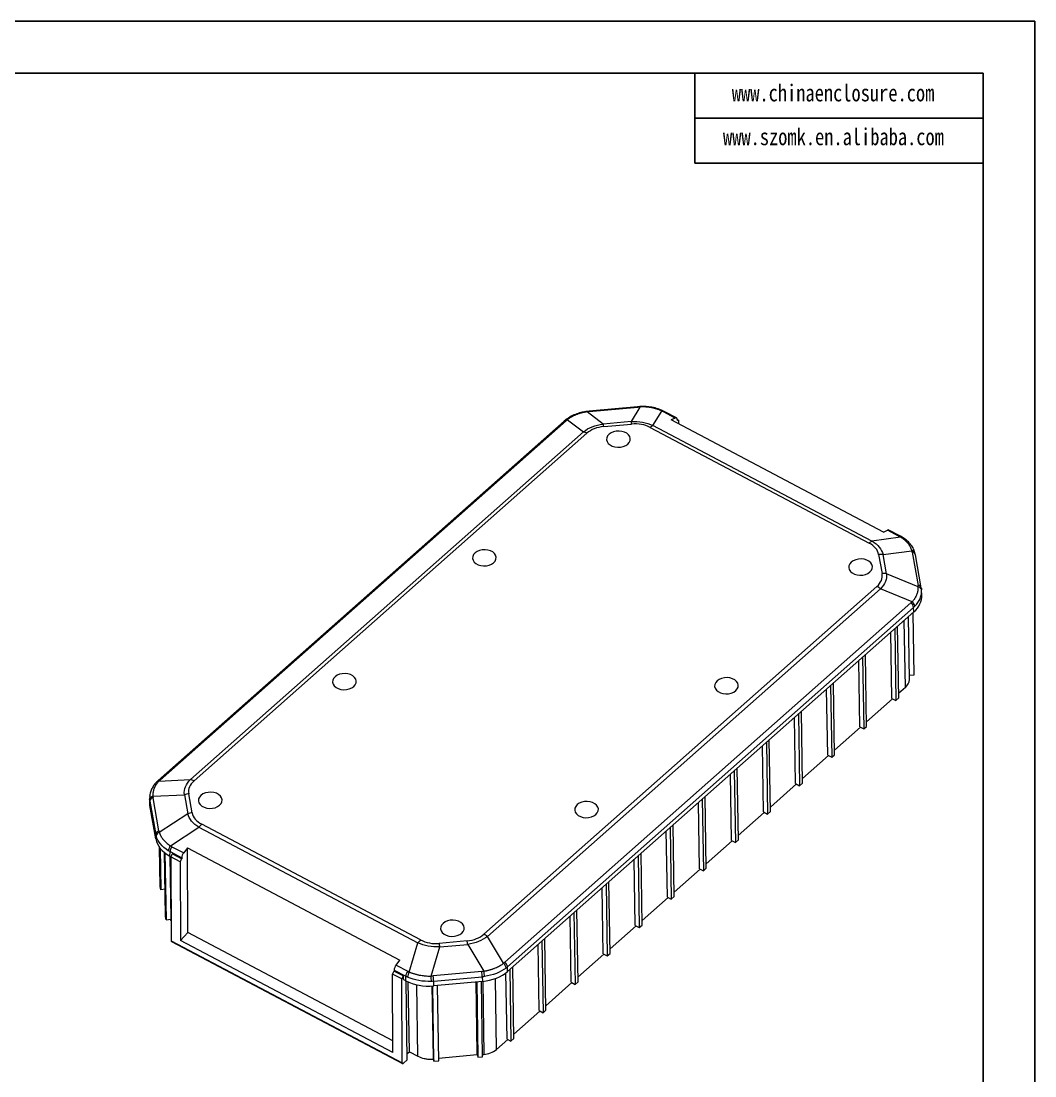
# Model space of a CAD drawing. Header units: inches. Extents: x 1153 to 4131, y 573 to 1071.
# Drawn here: x 3917.2 to 4131.5, y 810.9 to 1033.7 of the extents above; entities that cross this region are included whole.
import ezdxf

# ---------------------------------------------------------------- set-up
doc = ezdxf.new("R2010")
doc.units = ezdxf.units.IN
doc.layers.add('文字', color=81, linetype='Continuous')
doc.styles.add('宋体', font='', dxfattribs={"width": 0.8, "height": 3.5})
doc.styles.get('宋体').set_extended_font_data('SimSun')

msp = doc.modelspace()

# ---------------------------------------------------------------- linework, layer by layer
for p, q in [((3479.819, 1033.738), (4131.496, 1033.738)), ((4131.496, 1033.738), (4131.496, 572.957)), ((3496.682, 1022.767), (4120.525, 1022.767)), ((4059.575, 1022.767), (4059.575, 1003.72)), ((4120.525, 1022.767), (4120.525, 583.928)), ((4059.575, 1013.244), (4120.525, 1013.244)), ((4059.575, 1003.72), (4120.525, 1003.72))]:
    msp.add_line(p, q)
at = {"color": 7, "linetype": 'Continuous', "lineweight": 15}
for p, q in [((4047.523, 952.256), (4037.253, 951.31)), ((4037.295, 951.219), (4047.566, 952.164)), ((4047.996, 952.198), (4046.131, 949.138)), ((4047.981, 952.291), (4047.524, 952.256)), ((4032.315, 949.47), (4032.017, 949.219)), ((4032.684, 949.514), (4036.051, 946.939)), ((4037.254, 951.31), (4036.799, 951.262)), ((4040.238, 948.596), (4036.869, 951.173)), ((4050.764, 948.293), (4052.627, 951.35)), ((4053.242, 951.205), (4052.879, 951.388)), ((4055.433, 949.876), (4052.958, 951.183)), ((4055.717, 949.897), (4053.242, 951.205)), ((4055.433, 949.876), (4054.603, 949.469)), ((4099.487, 925.763), (4054.603, 949.469)), ((4056.117, 949.444), (4055.866, 949.577)), ((4055.866, 949.571), (4055.873, 949.361)), ((4032.018, 949.219), (3946.18, 873.29)), ((4032.422, 949.292), (3946.583, 873.363)), ((4046.131, 949.138), (4040.238, 948.596)), ((4040.351, 948.066), (4046.243, 948.609)), ((4050.181, 947.89), (4096.452, 923.451)), ((4097.035, 923.855), (4050.764, 948.293)), ((4055.878, 949.366), (4055.873, 949.361)), ((4056.213, 948.618), (4056.192, 949.281)), ((4036.051, 946.939), (3953.002, 873.477)), ((3953.743, 873.195), (4036.792, 946.657)), ((4099.487, 925.763), (4100.318, 926.17)), ((4102.793, 924.862), (4100.318, 926.17)), ((4103.077, 924.884), (4100.602, 926.191)), ((4103.109, 924.688), (4097.035, 923.855)), ((4103.426, 924.691), (4103.077, 924.884)), ((4098.464, 921.028), (4099.182, 916.994)), ((4099.4, 921.004), (4105.479, 921.838)), ((4100.118, 916.97), (4099.4, 921.004)), ((4105.545, 921.543), (4106.797, 914.511)), ((4106.212, 921.065), (4106.132, 921.417)), ((4107.481, 913.967), (4106.229, 920.998)), ((4106.836, 914.22), (4100.118, 916.97)), ((4098.085, 914.285), (4015.036, 840.823)), ((4015.78, 840.32), (4098.83, 913.782)), ((4105.541, 911.034), (4098.83, 913.782)), ((4107.515, 913.683), (4107.465, 914.033)), ((4107.542, 913.061), (4107.515, 913.683)), ((4107.515, 913.079), (4107.528, 913.43)), ((4107.589, 912.483), (4107.542, 913.43)), ((4019.459, 834.873), (4105.297, 910.803)), ((4020.01, 833.91), (4105.848, 909.839)), ((4105.894, 908.902), (4105.848, 909.839)), ((4020.028, 832.948), (4105.894, 908.902)), ((4104.954, 894.646), (4104.743, 907.884)), ((4105.69, 908.721), (4105.9, 895.532)), ((4101.851, 905.325), (4102.092, 890.177)), ((4102.709, 890.722), (4102.467, 905.87)), ((4101.255, 890.619), (4101.032, 904.601)), ((4094.476, 884.623), (4094.253, 898.604)), ((4095.072, 899.329), (4095.313, 884.18)), ((4095.93, 884.726), (4095.688, 899.874)), ((4089.151, 878.729), (4088.909, 893.877)), ((4105.9, 895.532), (4104.942, 895.444)), ((4087.697, 878.626), (4087.474, 892.608)), ((4088.293, 893.332), (4088.534, 878.184)), ((4104.105, 892.919), (4102.693, 891.67)), ((4101.412, 890.536), (4095.914, 885.674)), ((4101.255, 890.619), (4102.092, 890.177)), ((4102.092, 890.177), (4102.709, 890.722)), ((4081.514, 887.336), (4081.755, 872.188)), ((4082.372, 872.733), (4082.13, 887.881)), ((4080.918, 872.63), (4080.695, 886.612)), ((4094.633, 884.54), (4089.136, 879.678)), ((4094.476, 884.623), (4095.313, 884.18)), ((4095.313, 884.18), (4095.93, 884.726)), ((4074.139, 866.634), (4073.916, 880.615)), ((4074.735, 881.34), (4074.976, 866.191)), ((4075.593, 866.736), (4075.351, 881.885)), ((4087.854, 878.544), (4082.357, 873.681)), ((4087.697, 878.626), (4088.534, 878.184)), ((4088.534, 878.184), (4089.151, 878.729)), ((4068.814, 860.74), (4068.572, 875.888)), ((4067.36, 860.637), (4067.137, 874.619)), ((4067.956, 875.343), (4068.197, 860.195)), ((3946.179, 873.29), (3945.9, 873.031)), ((3946.34, 873.137), (3953.002, 873.477)), ((4081.075, 872.547), (4075.578, 867.685)), ((4080.918, 872.63), (4081.755, 872.188)), ((4081.755, 872.188), (4082.372, 872.733)), ((3944.356, 869.655), (3944.339, 868.699)), ((3944.394, 869.949), (3944.383, 869.654)), ((3945.045, 869.95), (3951.713, 870.29)), ((3946.336, 862.621), (3945.084, 869.652)), ((3951.713, 870.29), (3952.432, 866.255)), ((3953.364, 866.451), (3952.646, 870.486)), ((4061.177, 869.347), (4061.418, 854.198)), ((4062.035, 854.743), (4061.793, 869.892)), ((3944.397, 867.969), (3944.414, 868.916)), ((3945.649, 860.938), (3944.397, 867.969)), ((3944.414, 868.916), (3945.666, 861.885)), ((4060.581, 854.641), (4060.358, 868.622)), ((3952.432, 866.255), (3946.402, 862.332)), ((4074.296, 866.551), (4068.799, 861.688)), ((4074.139, 866.634), (4074.976, 866.191)), ((4074.976, 866.191), (4075.593, 866.736)), ((3948.772, 859.484), (3954.796, 863.403)), ((3954.796, 863.403), (4001.067, 838.965)), ((4001.647, 839.59), (3955.376, 864.029)), ((4053.802, 848.644), (4053.579, 862.626)), ((4054.398, 863.35), (4054.64, 848.202)), ((4055.256, 848.747), (4055.014, 863.895)), ((3945.666, 861.885), (3945.649, 860.938)), ((4067.517, 860.554), (4062.02, 855.692)), ((4067.36, 860.637), (4068.197, 860.195)), ((4068.197, 860.195), (4068.814, 860.74)), ((3946.583, 850.893), (3946.451, 859.134)), ((3946.564, 858.988), (3946.704, 850.214)), ((3947.714, 844.541), (3947.498, 858.063)), ((3948.66, 857.308), (3948.676, 858.251)), ((3948.676, 858.251), (3951.151, 856.944)), ((3949.088, 859.303), (3951.563, 857.996)), ((3952.383, 859.049), (3951.563, 857.996)), ((3952.383, 859.049), (3997.268, 835.343)), ((3952.404, 841.203), (3952.383, 859.049)), ((3947.61, 857.976), (3947.835, 843.862)), ((3948.648, 857.314), (3948.862, 843.956)), ((3948.66, 857.308), (3948.879, 857.193)), ((3948.875, 857.134), (3948.896, 839.436)), ((3950.844, 856.094), (3948.875, 857.134)), ((3949.183, 857.769), (3949.178, 857.764)), ((3949.178, 857.764), (3951.146, 856.724)), ((3949.183, 857.769), (3951.152, 856.729)), ((3950.844, 856.094), (3950.863, 839.503)), ((3951.146, 856.724), (3951.152, 856.729)), ((3951.151, 856.944), (3951.152, 856.729)), ((4047.023, 842.648), (4046.8, 856.629)), ((4047.619, 857.354), (4047.861, 842.206)), ((4048.477, 842.751), (4048.235, 857.899)), ((4060.738, 854.558), (4055.241, 849.695)), ((4060.581, 854.641), (4061.418, 854.198)), ((4061.418, 854.198), (4062.035, 854.743)), ((4040.84, 851.357), (4041.082, 836.209)), ((4041.698, 836.754), (4041.456, 851.903)), ((3946.704, 850.214), (3946.583, 850.893)), ((3947.622, 850.298), (3946.704, 850.214)), ((4040.244, 836.651), (4040.021, 850.633)), ((4053.959, 848.562), (4048.462, 843.699)), ((4053.802, 848.644), (4054.64, 848.202)), ((4054.64, 848.202), (4055.256, 848.747)), ((4034.061, 845.361), (4034.303, 830.213)), ((4034.919, 830.758), (4034.677, 845.906)), ((3947.835, 843.862), (3947.714, 844.541)), ((3947.835, 843.862), (3948.862, 843.956)), ((3948.865, 843.738), (3948.826, 843.953)), ((3948.862, 843.956), (3948.865, 843.738)), ((3948.865, 843.738), (3948.891, 843.653)), ((4033.465, 830.655), (4033.242, 844.637)), ((4047.18, 842.565), (4041.683, 837.703)), ((4047.023, 842.648), (4047.861, 842.206)), ((4047.861, 842.206), (4048.477, 842.751)), ((3950.863, 839.503), (3952.404, 841.203)), ((3995.745, 818.312), (3952.404, 841.203)), ((4019.196, 834.657), (4015.78, 840.32)), ((3948.896, 839.436), (3997.718, 813.65)), ((3948.97, 839.26), (3997.792, 813.474)), ((3995.748, 815.797), (3950.863, 839.503)), ((3999.254, 832.821), (4001.067, 838.965)), ((4003.885, 831.972), (4005.7, 838.121)), ((4011.477, 839.414), (4005.584, 838.871)), ((4005.7, 838.121), (4011.593, 838.664)), ((4011.593, 838.664), (4015.012, 832.996)), ((4026.686, 824.659), (4026.463, 838.64)), ((4027.282, 839.365), (4027.524, 824.216)), ((4028.14, 824.761), (4027.898, 839.91)), ((4040.401, 836.569), (4034.904, 831.706)), ((4040.244, 836.651), (4041.082, 836.209)), ((4041.082, 836.209), (4041.698, 836.754)), ((3996.448, 834.29), (3997.268, 835.343)), ((3996.448, 834.29), (3998.923, 832.983)), ((4020.028, 832.948), (4020.01, 833.91)), ((4021.361, 818.765), (4021.119, 833.913)), ((3997.697, 831.348), (3995.729, 832.388)), ((3995.748, 815.797), (3995.729, 832.388)), ((3996.031, 833.018), (3996.036, 833.023)), ((3996.031, 833.018), (3998, 831.979)), ((3996.036, 833.238), (3998.511, 831.931)), ((3996.036, 833.238), (3996.036, 833.023)), ((3996.036, 833.023), (3998.005, 831.983)), ((3997.718, 813.65), (3997.697, 831.348)), ((3998.005, 831.983), (3998, 831.979)), ((3998.006, 831.246), (3998.005, 831.983)), ((3998.53, 830.969), (3998.511, 831.931)), ((4014.585, 832.944), (4004.315, 831.999)), ((4004.409, 830.86), (4014.679, 831.805)), ((4014.679, 831.805), (4014.698, 830.839)), ((4019.907, 818.662), (4019.684, 832.663)), ((4020.503, 833.368), (4020.745, 818.22)), ((3998.006, 831.246), (3998.53, 830.969)), ((3998.827, 814.256), (3998.561, 830.953)), ((3999.269, 815.982), (3999.034, 830.724)), ((4004.345, 814.653), (4004.102, 829.868)), ((4004.47, 813.95), (4004.216, 829.876)), ((4004.428, 829.894), (4004.409, 830.86)), ((4014.698, 830.839), (4004.428, 829.894)), ((4005.462, 814.041), (4005.208, 829.966)), ((4013.623, 815.506), (4013.38, 830.718)), ((4013.494, 830.728), (4013.748, 814.804)), ((4014.74, 814.896), (4014.486, 830.82)), ((4033.622, 830.572), (4028.125, 825.71)), ((4033.465, 830.655), (4034.303, 830.213)), ((4034.303, 830.213), (4034.919, 830.758)), ((4026.686, 824.659), (4027.524, 824.216)), ((4027.524, 824.216), (4028.14, 824.761)), ((4026.843, 824.576), (4021.346, 819.713)), ((4020.064, 818.579), (4017.68, 816.471)), ((4019.907, 818.662), (4020.745, 818.22)), ((4020.745, 818.22), (4021.361, 818.765)), ((3998.806, 815.573), (3999.269, 815.982)), ((3999.269, 815.982), (4001.068, 815.032)), ((3998.032, 813.552), (3998.827, 814.256)), ((4004.348, 814.434), (4004.345, 814.653)), ((4004.345, 814.653), (4004.47, 813.95)), ((4004.383, 814.438), (4004.348, 814.434)), ((4004.47, 813.95), (4005.462, 814.041)), ((4013.626, 815.288), (4005.455, 814.535)), ((4013.626, 815.288), (4013.623, 815.506)), ((4013.623, 815.506), (4013.748, 814.804)), ((4013.661, 815.291), (4013.626, 815.288)), ((4013.748, 814.804), (4014.74, 814.896)), ((4014.732, 815.39), (4015.015, 815.416))]:
    msp.add_line(p, q, dxfattribs=at)
at = {"color": 8, "linetype": 'Continuous', "lineweight": 15}
for p, q in [((4055.873, 949.369), (4055.878, 949.366)), ((4104.105, 892.919), (4103.878, 907.119)), ((3944.383, 869.654), (3944.369, 869.256)), ((4017.68, 816.471), (4017.441, 831.448)), ((4001.068, 815.032), (4000.827, 830.129)), ((4014.769, 830.846), (4015.015, 815.416))]:
    msp.add_line(p, q, dxfattribs=at)
at = {"color": 7, "linetype": 'Continuous', "lineweight": 15, "flags": 128}
for points in [[(4055.866, 949.571), (4055.856, 949.675), (4055.83, 949.763), (4055.792, 949.833), (4055.74, 949.884), (4055.677, 949.914), (4055.603, 949.922), (4055.521, 949.91), (4055.433, 949.876)], [(4055.878, 949.366), (4055.938, 949.412), (4055.995, 949.442), (4056.049, 949.456), (4056.096, 949.453), (4056.135, 949.433), (4056.165, 949.396), (4056.184, 949.345), (4056.192, 949.281)], [(4045.429, 944.376), (4045.741, 944.732), (4045.92, 945.128), (4045.956, 945.541), (4045.847, 945.947), (4045.599, 946.321), (4045.227, 946.643), (4044.753, 946.894), (4044.203, 947.059), (4043.61, 947.128), (4043.009, 947.098), (4042.434, 946.97), (4041.918, 946.751), (4041.492, 946.455), (4041.181, 946.099), (4041.002, 945.703), (4040.966, 945.29), (4041.074, 944.885), (4041.322, 944.51), (4041.694, 944.188), (4042.169, 943.937), (4042.718, 943.773), (4043.311, 943.703), (4043.913, 943.734), (4044.488, 943.862), (4045.003, 944.08), (4045.429, 944.376)], [(4017.081, 919.3), (4017.392, 919.656), (4017.571, 920.052), (4017.607, 920.465), (4017.499, 920.871), (4017.251, 921.245), (4016.879, 921.567), (4016.404, 921.818), (4015.855, 921.983), (4015.262, 922.052), (4014.66, 922.022), (4014.085, 921.894), (4013.57, 921.675), (4013.144, 921.379), (4012.832, 921.023), (4012.653, 920.627), (4012.617, 920.214), (4012.726, 919.809), (4012.974, 919.434), (4013.346, 919.112), (4013.82, 918.861), (4014.37, 918.697), (4014.963, 918.627), (4015.564, 918.658), (4016.139, 918.786), (4016.655, 919.004), (4017.081, 919.3)], [(4106.161, 921.269), (4106.145, 921.376), (4106.132, 921.417)], [(4106.229, 920.998), (4106.219, 921.042), (4106.212, 921.064)], [(4096.614, 917.343), (4096.925, 917.699), (4097.104, 918.095), (4097.14, 918.508), (4097.031, 918.913), (4096.784, 919.288), (4096.412, 919.61), (4095.937, 919.861), (4095.387, 920.025), (4094.795, 920.095), (4094.193, 920.064), (4093.618, 919.936), (4093.102, 919.718), (4092.676, 919.422), (4092.365, 919.066), (4092.186, 918.67), (4092.15, 918.257), (4092.259, 917.851), (4092.506, 917.477), (4092.878, 917.155), (4093.353, 916.904), (4093.902, 916.739), (4094.495, 916.67), (4095.097, 916.7), (4095.672, 916.828), (4096.188, 917.047), (4096.614, 917.343)], [(4107.533, 913.567), (4107.515, 913.68), (4107.515, 913.683)], [(3987.5, 893.134), (3987.811, 893.49), (3987.99, 893.886), (3988.027, 894.299), (3987.918, 894.704), (3987.67, 895.079), (3987.298, 895.401), (3986.823, 895.652), (3986.274, 895.816), (3985.681, 895.886), (3985.079, 895.855), (3984.504, 895.727), (3983.989, 895.509), (3983.563, 895.213), (3983.251, 894.857), (3983.072, 894.461), (3983.036, 894.048), (3983.145, 893.643), (3983.393, 893.268), (3983.765, 892.946), (3984.239, 892.695), (3984.789, 892.531), (3985.382, 892.461), (3985.983, 892.491), (3986.558, 892.619), (3987.074, 892.838), (3987.5, 893.134)], [(4068.265, 892.267), (4068.577, 892.623), (4068.756, 893.019), (4068.792, 893.432), (4068.683, 893.837), (4068.435, 894.212), (4068.063, 894.534), (4067.589, 894.785), (4067.039, 894.949), (4066.446, 895.019), (4065.845, 894.988), (4065.269, 894.86), (4064.754, 894.642), (4064.328, 894.346), (4064.016, 893.99), (4063.837, 893.594), (4063.801, 893.181), (4063.91, 892.776), (4064.158, 892.401), (4064.53, 892.079), (4065.004, 891.828), (4065.554, 891.664), (4066.147, 891.594), (4066.748, 891.625), (4067.324, 891.753), (4067.839, 891.971), (4068.265, 892.267)], [(3959.152, 868.058), (3959.463, 868.414), (3959.642, 868.81), (3959.678, 869.223), (3959.569, 869.628), (3959.322, 870.003), (3958.95, 870.325), (3958.475, 870.576), (3957.925, 870.74), (3957.333, 870.81), (3956.731, 870.779), (3956.156, 870.652), (3955.64, 870.433), (3955.214, 870.137), (3954.903, 869.781), (3954.724, 869.385), (3954.688, 868.972), (3954.797, 868.567), (3955.044, 868.192), (3955.416, 867.87), (3955.891, 867.619), (3956.44, 867.455), (3957.033, 867.385), (3957.635, 867.416), (3958.21, 867.544), (3958.726, 867.762), (3959.152, 868.058)], [(4038.684, 866.101), (4038.996, 866.457), (4039.175, 866.853), (4039.211, 867.266), (4039.102, 867.671), (4038.854, 868.046), (4038.482, 868.368), (4038.008, 868.619), (4037.458, 868.783), (4036.865, 868.853), (4036.264, 868.822), (4035.688, 868.694), (4035.173, 868.476), (4034.747, 868.18), (4034.435, 867.824), (4034.256, 867.428), (4034.22, 867.015), (4034.329, 866.609), (4034.577, 866.235), (4034.949, 865.913), (4035.423, 865.662), (4035.973, 865.497), (4036.566, 865.428), (4037.167, 865.458), (4037.743, 865.586), (4038.258, 865.805), (4038.684, 866.101)], [(4010.336, 841.025), (4010.647, 841.381), (4010.826, 841.777), (4010.862, 842.19), (4010.753, 842.595), (4010.506, 842.97), (4010.134, 843.292), (4009.659, 843.543), (4009.11, 843.707), (4008.517, 843.777), (4007.915, 843.746), (4007.34, 843.618), (4006.824, 843.4), (4006.398, 843.104), (4006.087, 842.748), (4005.908, 842.352), (4005.872, 841.939), (4005.981, 841.533), (4006.228, 841.159), (4006.6, 840.837), (4007.075, 840.586), (4007.625, 840.421), (4008.217, 840.352), (4008.819, 840.382), (4009.394, 840.51), (4009.91, 840.729), (4010.336, 841.025)], [(3997.718, 813.65), (3997.724, 813.583), (3997.742, 813.528), (3997.771, 813.489), (3997.81, 813.467), (3997.858, 813.462), (3997.912, 813.475), (3997.971, 813.506), (3998.032, 813.552)]]:
    msp.add_lwpolyline(points, dxfattribs=at)
at = {"color": 8, "linetype": 'Continuous', "lineweight": 15}
for centre, radius, start, end in [((4047.438, 952.16), 0.128, 1.7635, 48.29853), ((4047.608, 952.185), 0.388, 1.91532, 15.93654), ((4032.541, 949.142), 0.398, 68.89153, 124.59417), ((4036.753, 951.154), 0.118, 9.54907, 66.62776), ((4037.168, 951.215), 0.128, 1.7579, 48.30413), ((4052.788, 951.138), 0.266, 70.07321, 127.25434), ((4053.121, 950.921), 0.308, 66.85628, 121.91984), ((4032.288, 948.876), 0.437, 72.18183, 128.24628), ((4102.956, 924.6), 0.309, 66.96117, 121.90872), ((4103.271, 924.373), 0.355, 64.06747, 117.22222), ((4105.459, 921.09), 0.748, 25.89671, 88.48134), ((4105.482, 920.75), 0.796, 23.31864, 85.47045), ((4106.764, 913.768), 0.744, 15.48727, 87.47646), ((4106.727, 913.385), 0.842, 20.71993, 82.5835), ((3946.223, 872.655), 0.495, 76.40375, 130.75031), ((3946.45, 872.948), 0.436, 72.17125, 128.33898)]:
    msp.add_arc(centre, radius, start, end, dxfattribs=at)
at = {"color": 7, "linetype": 'Continuous', "lineweight": 15}
for centre, radius, start, end in [((4033.739, 946.942), 6.706, 9.65165, 14.27658), ((4039.63, 947.484), 6.708, 9.65166, 14.27544), ((4051.985, 945.906), 2.681, 117.07693, 132.27881), ((4035.364, 944.015), 3.003, 61.61185, 76.7854), ((4100.481, 925.908), 0.308, 66.85628, 121.91984), ((4098.256, 921.468), 2.681, 117.07693, 132.27881), ((4098.831, 917.131), 3.914, 81.64383, 95.38535), ((4099.55, 913.097), 3.914, 81.64338, 95.38529), ((4096.024, 910.432), 4.369, 50.04857, 61.85658), ((4104.415, 909.659), 1.444, 7.15483, 52.33601), ((4104.764, 909.896), 1.378, 8.69151, 55.68057), ((4102.641, 894.712), 2.315, 309.23643, 358.3771), ((3952.315, 870.553), 3.003, 61.61185, 76.7854), ((3945.189, 869.133), 0.829, 100.01923, 171.50118), ((3945.286, 868.794), 0.881, 103.29414, 172.0674), ((3953.024, 866.376), 4.127, 95.25685, 108.51973), ((3953.742, 862.342), 4.127, 95.25693, 108.52002), ((3946.539, 861.763), 0.881, 103.29211, 172.06648), ((3958.484, 860.565), 4.653, 131.90447, 142.41797), ((3946.666, 861.438), 0.932, 106.46873, 172.82441), ((3950.077, 858.288), 1.77, 137.51095, 174.49541), ((3950.544, 858.127), 1.872, 141.07262, 176.1935), ((3949.819, 857.069), 0.946, 132.68081, 176.04855), ((3951.787, 856.029), 0.946, 132.68081, 176.04855), ((3953.019, 856.82), 1.872, 141.07262, 176.1935), ((4012.975, 836.97), 4.369, 50.04857, 61.85658), ((3949.077, 839.409), 0.183, 171.5585, 234.43537), ((4004.755, 836.127), 4.653, 131.90447, 142.41797), ((3987.171, 835.647), 18.694, 7.60595, 9.93223), ((3993.061, 836.189), 18.697, 7.60653, 9.93243), ((3997.904, 833.114), 1.872, 141.07262, 176.1935), ((4018.202, 833.515), 1.515, 5.63928, 48.9586), ((4018.577, 833.73), 1.444, 7.15483, 52.33601), ((3996.672, 832.323), 0.946, 132.68081, 176.04855), ((3998.641, 831.283), 0.946, 132.68081, 176.04855), ((4000.379, 831.807), 1.872, 141.07262, 176.1935), ((4000.875, 831.673), 1.987, 144.68647, 177.8636), ((3986.13, 830.897), 17.787, 359.77679, 3.46278), ((3993.524, 830.537), 10.89, 1.69651, 7.71373), ((4003.784, 831.482), 10.899, 1.69809, 7.70991), ((4007.319, 831.368), 7.864, 3.61403, 11.94869), ((4014.701, 820.104), 4.698, 273.82331, 309.34766)]:
    msp.add_arc(centre, radius, start, end, dxfattribs=at)
for centre, major_axis, ratio, start_param, end_param in [((4099.592, 912.228), (8.001, 0.128), 0.6853613, 5.6082607, 6.3062789), ((3952.34, 868.7), (8.001, 0.128), 0.6853613, 3.1184991, 3.251914), ((3953.593, 861.669), (8.001, 0.128), 0.6853613, 3.251914, 4.0371598), ((4013.729, 836.277), (7.999, 0.127), 0.6857688, 4.8228953, 5.6081412), ((4003.459, 835.332), (7.999, 0.127), 0.6857688, 4.0376495, 4.8228953)]:
    msp.add_ellipse(centre, major_axis=major_axis, ratio=ratio, start_param=start_param, end_param=end_param, dxfattribs=at)
for points in [[(4047.996, 952.198), (4047.852, 952.189), (4047.709, 952.177), (4047.566, 952.164)], [(4037.295, 951.219), (4037.153, 951.206), (4037.01, 951.19), (4036.869, 951.173)], [(4036.051, 946.939), (4037.161, 947.847), (4038.569, 948.405), (4040.238, 948.596)], [(4040.351, 948.066), (4038.894, 947.932), (4037.698, 947.458), (4036.792, 946.657)], [(4046.131, 949.138), (4047.82, 949.256), (4049.378, 948.972), (4050.764, 948.293)], [(4050.181, 947.89), (4049.023, 948.501), (4047.699, 948.743), (4046.243, 948.609)], [(4098.464, 921.028), (4098.286, 922.025), (4097.61, 922.84), (4096.452, 923.451)], [(4097.035, 923.855), (4098.317, 923.125), (4099.112, 922.166), (4099.4, 921.004)], [(4105.545, 921.543), (4105.527, 921.64), (4105.505, 921.739), (4105.479, 921.838)], [(4098.085, 914.285), (4098.991, 915.086), (4099.36, 915.997), (4099.182, 916.994)], [(4100.118, 916.97), (4100.24, 915.833), (4099.807, 914.761), (4098.83, 913.782)], [(4106.836, 914.22), (4106.827, 914.316), (4106.814, 914.413), (4106.797, 914.511)], [(4107.488, 913.901), (4107.508, 913.789), (4107.523, 913.678), (4107.533, 913.567)], [(3951.713, 870.29), (3951.59, 871.467), (3952.024, 872.538), (3953.002, 873.477)], [(3953.743, 873.195), (3952.837, 872.393), (3952.468, 871.483), (3952.646, 870.486)], [(3944.414, 868.916), (3944.394, 869.028), (3944.379, 869.141), (3944.369, 869.256)], [(3945.045, 869.95), (3945.053, 869.849), (3945.066, 869.75), (3945.084, 869.652)], [(3954.796, 863.403), (3953.514, 864.174), (3952.719, 865.133), (3952.432, 866.255)], [(3953.364, 866.451), (3953.542, 865.455), (3954.218, 864.64), (3955.376, 864.029)], [(3946.336, 862.621), (3946.354, 862.523), (3946.375, 862.426), (3946.402, 862.332)], [(3948.315, 858.458), (3946.98, 859.279), (3946.065, 860.381), (3945.741, 861.554)], [(3948.676, 858.251), (3948.553, 858.317), (3948.433, 858.386), (3948.315, 858.458)], [(4011.477, 839.414), (4012.933, 839.548), (4014.13, 840.022), (4015.036, 840.823)], [(4015.78, 840.32), (4014.67, 839.452), (4013.262, 838.895), (4011.593, 838.664)], [(4005.7, 838.121), (4004.011, 838.043), (4002.453, 838.327), (4001.067, 838.965)], [(4001.647, 839.59), (4002.805, 838.979), (4004.128, 838.737), (4005.584, 838.871)], [(4019.709, 833.664), (4018.531, 832.763), (4016.915, 832.124), (4015.167, 831.864)], [(4020.01, 833.91), (4019.913, 833.825), (4019.813, 833.743), (4019.709, 833.664)], [(4003.917, 830.828), (4002.14, 830.764), (4000.352, 831.09), (3998.889, 831.747)], [(4003.885, 831.972), (4004.029, 831.977), (4004.172, 831.986), (4004.315, 831.999)], [(4014.585, 832.944), (4014.728, 832.958), (4014.871, 832.975), (4015.012, 832.996)], [(4004.409, 830.86), (4004.245, 830.845), (4004.081, 830.834), (4003.917, 830.828)]]:
    msp.add_open_spline(points, degree=3, dxfattribs=at)
for points, knots in [([(4052.879, 951.388), (4052.435, 951.576), (4051.597, 951.932), (4050.276, 952.21), (4049.079, 952.33), (4048.329, 952.304), (4047.981, 952.291)], [0, 0, 0, 0, 0.2979105, 0.5634671, 0.7973585, 1, 1, 1, 1]), ([(4052.627, 951.35), (4052.551, 951.385), (4052.399, 951.455), (4052.165, 951.553), (4051.927, 951.645), (4051.685, 951.73), (4051.439, 951.808), (4051.189, 951.88), (4050.935, 951.946), (4050.677, 952.004), (4050.346, 952.069), (4049.941, 952.133), (4049.46, 952.185), (4048.975, 952.213), (4048.486, 952.22), (4048.159, 952.205), (4047.996, 952.198)], [0, 0, 0, 0, 0.0558866, 0.1115503, 0.1670509, 0.222449, 0.2778052, 0.3331804, 0.3886355, 0.444231, 0.500027, 0.6002676, 0.7000321, 0.7996734, 0.8995455, 1, 1, 1, 1]), ([(4036.799, 951.262), (4036.458, 951.211), (4035.721, 951.1), (4034.595, 950.763), (4033.394, 950.246), (4032.688, 949.739), (4032.315, 949.47)], [0, 0, 0, 0, 0.2018948, 0.4354095, 0.7011377, 1, 1, 1, 1]), ([(4032.684, 949.514), (4032.639, 949.477), (4032.549, 949.404), (4032.464, 949.329), (4032.422, 949.292)], [0, 0, 0, 0, 0.4999816, 1, 1, 1, 1]), ([(4036.869, 951.173), (4036.779, 951.161), (4036.601, 951.138), (4036.337, 951.093), (4036.077, 951.043), (4035.819, 950.985), (4035.565, 950.921), (4035.315, 950.851), (4035.068, 950.773), (4034.824, 950.689), (4034.521, 950.574), (4034.164, 950.421), (4033.764, 950.222), (4033.383, 950.005), (4033.02, 949.77), (4032.796, 949.599), (4032.684, 949.514)], [0, 0, 0, 0, 0.0559052, 0.1115833, 0.1670941, 0.2224979, 0.2778552, 0.3332268, 0.3886733, 0.4442553, 0.5000326, 0.6003031, 0.7000813, 0.7997206, 0.899576, 1, 1, 1, 1]), ([(4052.958, 951.183), (4052.904, 951.211), (4052.795, 951.268), (4052.683, 951.323), (4052.627, 951.35)], [0, 0, 0, 0, 0.5000184, 1, 1, 1, 1]), ([(4103.109, 924.688), (4103.057, 924.717), (4102.954, 924.776), (4102.846, 924.834), (4102.793, 924.862)], [0, 0, 0, 0, 0.4999816, 1, 1, 1, 1]), ([(4105.479, 921.838), (4105.46, 921.901), (4105.423, 922.025), (4105.355, 922.21), (4105.278, 922.392), (4105.193, 922.571), (4105.099, 922.748), (4104.995, 922.921), (4104.883, 923.091), (4104.761, 923.258), (4104.597, 923.465), (4104.38, 923.707), (4104.099, 923.976), (4103.794, 924.229), (4103.466, 924.469), (4103.228, 924.615), (4103.109, 924.688)], [0, 0, 0, 0, 0.0559052, 0.1115833, 0.1670941, 0.2224979, 0.2778552, 0.3332268, 0.3886733, 0.4442553, 0.5000326, 0.6003031, 0.7000813, 0.7997206, 0.899576, 1, 1, 1, 1]), ([(4106.132, 921.417), (4106.014, 921.754), (4105.784, 922.418), (4105.153, 923.307), (4104.379, 924.082), (4103.74, 924.49), (4103.426, 924.691)], [0, 0, 0, 0, 0.2619987, 0.51583831, 0.76180802, 1, 1, 1, 1]), ([(4105.541, 911.034), (4105.591, 911.089), (4105.69, 911.197), (4105.83, 911.363), (4105.961, 911.531), (4106.083, 911.701), (4106.196, 911.873), (4106.301, 912.048), (4106.397, 912.225), (4106.484, 912.403), (4106.583, 912.631), (4106.682, 912.909), (4106.769, 913.236), (4106.823, 913.564), (4106.849, 913.893), (4106.84, 914.111), (4106.836, 914.22)], [0, 0, 0, 0, 0.0558866, 0.1115503, 0.1670509, 0.222449, 0.2778052, 0.3331804, 0.3886355, 0.444231, 0.500027, 0.6002676, 0.7000321, 0.7996734, 0.8995455, 1, 1, 1, 1]), ([(4105.297, 910.803), (4105.339, 910.84), (4105.423, 910.916), (4105.501, 910.995), (4105.541, 911.034)], [0, 0, 0, 0, 0.5000184, 1, 1, 1, 1]), ([(4106.126, 910.105), (4106.081, 910.059), (4105.991, 909.969), (4105.895, 909.882), (4105.848, 909.839)], [0, 0, 0, 0, 0.4999361, 1, 1, 1, 1]), ([(3945.9, 873.031), (3945.703, 872.822), (3945.298, 872.393), (3944.837, 871.642), (3944.489, 870.8), (3944.409, 870.197), (3944.368, 869.888)], [0, 0, 0, 0, 0.2303874, 0.4739462, 0.7305577, 1, 1, 1, 1]), ([(3946.34, 873.137), (3946.29, 873.086), (3946.19, 872.984), (3946.051, 872.827), (3945.919, 872.666), (3945.797, 872.502), (3945.684, 872.336), (3945.579, 872.166), (3945.483, 871.992), (3945.396, 871.816), (3945.297, 871.589), (3945.198, 871.309), (3945.111, 870.975), (3945.057, 870.637), (3945.031, 870.294), (3945.04, 870.065), (3945.045, 869.95)], [0, 0, 0, 0, 0.0558866, 0.1115503, 0.1670509, 0.222449, 0.2778052, 0.3331804, 0.3886355, 0.444231, 0.500027, 0.6002676, 0.7000321, 0.7996734, 0.8995455, 1, 1, 1, 1]), ([(3946.583, 873.363), (3946.542, 873.326), (3946.458, 873.251), (3946.379, 873.175), (3946.34, 873.137)], [0, 0, 0, 0, 0.5000184, 1, 1, 1, 1]), ([(3945.741, 861.554), (3945.727, 861.609), (3945.698, 861.718), (3945.677, 861.829), (3945.666, 861.885)], [0, 0, 0, 0, 0.5001027, 1, 1, 1, 1]), ([(3946.402, 862.332), (3946.42, 862.272), (3946.458, 862.154), (3946.526, 861.978), (3946.602, 861.804), (3946.687, 861.631), (3946.781, 861.461), (3946.885, 861.292), (3946.997, 861.126), (3947.118, 860.961), (3947.283, 860.755), (3947.5, 860.511), (3947.781, 860.236), (3948.086, 859.972), (3948.415, 859.719), (3948.653, 859.562), (3948.772, 859.484)], [0, 0, 0, 0, 0.05590516, 0.1115833, 0.16709415, 0.22249792, 0.27785522, 0.33322679, 0.38867331, 0.44425525, 0.50003261, 0.6003031, 0.70008131, 0.79972064, 0.89957601, 1, 1, 1, 1]), ([(3948.772, 859.484), (3948.824, 859.452), (3948.927, 859.39), (3949.034, 859.332), (3949.088, 859.303)], [0, 0, 0, 0, 0.4999816, 1, 1, 1, 1]), ([(4015.012, 832.996), (4015.101, 833.011), (4015.279, 833.042), (4015.543, 833.095), (4015.804, 833.153), (4016.061, 833.217), (4016.315, 833.287), (4016.565, 833.362), (4016.812, 833.443), (4017.056, 833.53), (4017.359, 833.646), (4017.715, 833.797), (4018.116, 833.989), (4018.497, 834.197), (4018.86, 834.418), (4019.084, 834.578), (4019.196, 834.657)], [0, 0, 0, 0, 0.0559052, 0.1115833, 0.1670941, 0.2224979, 0.2778552, 0.3332268, 0.3886733, 0.4442553, 0.5000326, 0.6003031, 0.7000813, 0.7997206, 0.899576, 1, 1, 1, 1]), ([(4019.196, 834.657), (4019.241, 834.692), (4019.331, 834.762), (4019.416, 834.836), (4019.459, 834.873)], [0, 0, 0, 0, 0.49998158, 1, 1, 1, 1]), ([(3998.889, 831.747), (3998.825, 831.776), (3998.697, 831.835), (3998.573, 831.899), (3998.511, 831.931)], [0, 0, 0, 0, 0.49993614, 1, 1, 1, 1]), ([(3998.923, 832.983), (3998.977, 832.955), (3999.085, 832.898), (3999.198, 832.847), (3999.254, 832.821)], [0, 0, 0, 0, 0.5000184, 1, 1, 1, 1]), ([(3999.254, 832.821), (3999.33, 832.789), (3999.482, 832.725), (3999.716, 832.636), (3999.953, 832.552), (4000.195, 832.474), (4000.441, 832.401), (4000.691, 832.333), (4000.945, 832.271), (4001.203, 832.215), (4001.534, 832.15), (4001.939, 832.084), (4002.42, 832.026), (4002.906, 831.987), (4003.394, 831.967), (4003.721, 831.97), (4003.885, 831.972)], [0, 0, 0, 0, 0.0558866, 0.1115503, 0.1670509, 0.222449, 0.2778052, 0.3331804, 0.3886355, 0.444231, 0.500027, 0.6002676, 0.7000321, 0.7996734, 0.8995455, 1, 1, 1, 1]), ([(4015.167, 831.864), (4015.086, 831.852), (4014.924, 831.829), (4014.761, 831.813), (4014.679, 831.805)], [0, 0, 0, 0, 0.5001027, 1, 1, 1, 1]), ([(4001.068, 815.032), (4001.493, 814.849), (4002.129, 814.576), (4003.112, 814.424), (4003.775, 814.396), (4004.189, 814.424), (4004.348, 814.434)], [0, 0, 0, 0, 0.4302634, 0.6430226, 0.862297, 1, 1, 1, 1])]:
    msp.add_open_spline(points, degree=3, knots=knots, dxfattribs=at)
at = {"color": 8, "linetype": 'Continuous', "lineweight": 15}
msp.add_open_spline([(4106.126, 910.105), (4106.359, 910.367), (4106.826, 910.895), (4107.272, 911.762), (4107.514, 912.5), (4107.515, 912.939), (4107.515, 913.079)], degree=3, knots=[0, 0, 0, 0, 0.2864946, 0.5748886, 0.8651966, 1, 1, 1, 1], dxfattribs=at)

# ---------------------------------------------------------------- texts
at = {"layer": '文字', "color": 0, "char_height": 3.57573, "width": 62.82211, "attachment_point": 1, "style": '宋体'}
for s, insert in [('www.chinaenclosure.com', (4067.427, 1020.355)), ('www.szomk.en.alibaba.com', (4065.558, 1011.095))]:
    msp.add_mtext(s, dxfattribs=dict(at, insert=insert))

doc.saveas('drawing.dxf')
